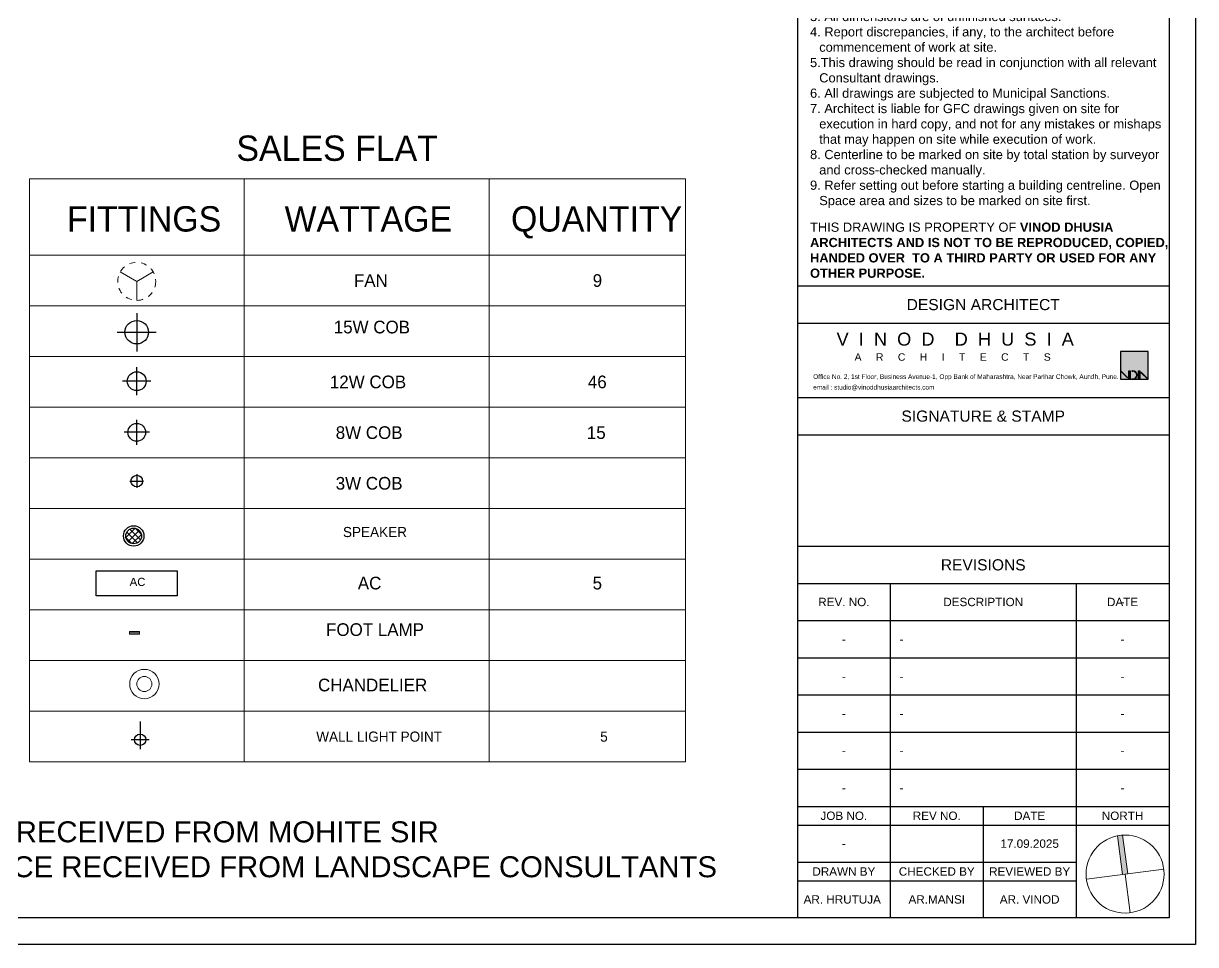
# Model space of a CAD drawing. Header units: metres. Extents: x 494 to 1845, y -666 to 1061.
# Drawn here: x 1537.12 to 1557.11, y 183.02 to 198.72 of the extents above; entities that cross this region are included whole.
import ezdxf
from ezdxf.enums import TextEntityAlignment as Align

# ---------------------------------------------------------------- set-up
doc = ezdxf.new("R2010")
doc.units = ezdxf.units.M
doc.header["$MEASUREMENT"] = 0
doc.linetypes.add('141011 - Typical Flr Plans -1 - 1.5 & 1-2 BHK_ Kolshet Namrata1$0$HIDDEN', pattern=[0.375, 0.25, -0.125])
doc.layers.add('.', color=7, linetype='Continuous', lineweight=5)
doc.layers.add('elec block', color=14, linetype='Continuous', lineweight=9)
for name, color, linetype in [('SHEET', 7, 'Continuous'), ('TEXT', 7, 'Continuous'), ('VDA_ELECTRICAL FIXTURES', 7, 'Continuous')]:
    doc.layers.add(name, color=color, linetype=linetype)
doc.styles.add('NAME PLATE', font='arial.ttf')
doc.styles.get("Standard").update_dxf_attribs({"font": 'arial.ttf'})

# ---------------------------------------------------------------- blocks, each defined once
blk = doc.blocks.new('VDA LOGO')
at = {"layer": 'SHEET'}
blk.add_hatch(color=8, dxfattribs=at).paths.add_polyline_path([(-0.6, -0.6), (0, -0.6), (0, 0), (-0.6, 0)])
at = {"layer": 'SHEET', "true_color": 0xfffffe}
h = blk.add_hatch(color=7, dxfattribs=at)
h.dxf.hatch_style = 1
h.paths.add_polyline_path([(-0.6, -0.418), (-0.448, -0.57), (-0.448, -0.559), (-0.589, -0.418)])
h.paths.add_polyline_path([(-0.152, -0.459), (-0.011, -0.6), (0, -0.6), (-0.152, -0.448)])
h = blk.add_hatch(color=7, dxfattribs=at)
h.dxf.hatch_style = 1
h.paths.add_polyline_path([(-0.418, -0.6), (-0.418, -0.418), (-0.387, -0.418), (-0.387, -0.6)])
h = blk.add_hatch(color=7, dxfattribs=at)
h.dxf.hatch_style = 1
h.paths.add_polyline_path([(-0.357, -0.592), (-0.357, -0.6), (-0.334, -0.6, 1), (-0.334, -0.418), (-0.357, -0.418), (-0.357, -0.425), (-0.334, -0.425, -1), (-0.334, -0.592)])
h = blk.add_hatch(color=7, dxfattribs=at)
h.dxf.hatch_style = 1
h.paths.add_polyline_path([(-0.213, -0.6), (-0.213, -0.418), (-0.182, -0.418), (-0.182, -0.6)])
at = {"layer": 'SHEET', "color": 7, "true_color": 0xfffffe}
for p, q in [((-0.357, -0.418), (-0.357, -0.425)), ((-0.357, -0.418), (-0.334, -0.418)), ((-0.357, -0.425), (-0.334, -0.425)), ((-0.357, -0.592), (-0.357, -0.6)), ((-0.357, -0.592), (-0.334, -0.592)), ((-0.357, -0.6), (-0.334, -0.6))]:
    blk.add_line(p, q, dxfattribs=at)
at = {"layer": 'SHEET', "color": 8}
blk.add_lwpolyline([(-0.6, -0.6), (0, -0.6), (0, 0), (-0.6, 0)], close=True, dxfattribs=at)
at = {"layer": 'SHEET', "color": 7, "true_color": 0xfffffe}
for points in [[(-0.6, -0.418), (-0.589, -0.418), (-0.448, -0.559), (-0.448, -0.57)], [(-0.418, -0.6), (-0.418, -0.418), (-0.387, -0.418), (-0.387, -0.6)], [(-0.213, -0.6), (-0.213, -0.418), (-0.182, -0.418), (-0.182, -0.6)], [(0, -0.6), (-0.011, -0.6), (-0.152, -0.459), (-0.152, -0.448)]]:
    blk.add_lwpolyline(points, close=True, dxfattribs=at)
for radius in [0.0911, 0.0835]:
    blk.add_arc((-0.334, -0.509), radius, 270, 90, dxfattribs=at)
blk = doc.blocks.new('zw$184D')
at = {"linetype": 'Continuous'}
h = blk.add_hatch(color=251, dxfattribs=at)
h.dxf.hatch_style = 1
h.paths.add_polyline_path([(2.594, 2.767), (5.183, 2.767, -0.03337), (5.183, 2.421), (2.594, 2.421), (2.594, 2.594)])
at = {"color": 8, "linetype": 'Continuous'}
for p, q in [((2.594, 0), (2.594, 5.189)), ((2.594, 2.594), (0, 2.594))]:
    blk.add_line(p, q, dxfattribs=at)
at = {"color": 251, "linetype": 'Continuous'}
for p, q in [((2.594, 2.421), (2.594, 2.767)), ((2.594, 2.767), (5.183, 2.767)), ((5.183, 2.421), (2.594, 2.421))]:
    blk.add_line(p, q, dxfattribs=at)
at = {"linetype": 'Continuous'}
blk.add_circle((2.594, 2.594), 2.594, dxfattribs=at)
blk = doc.blocks.new('sadfsdf')
at = {"layer": 'SHEET'}
for p, q in [((88.152, 52.411), (88.152, 0.453)), ((88.152, 11.225), (94.488, 11.225)), ((88.152, 10.591), (94.488, 10.591)), ((88.152, 9.324), (94.488, 9.324)), ((88.152, 8.69), (94.488, 8.69)), ((88.152, 6.789), (94.488, 6.789)), ((88.152, 6.155), (94.488, 6.155)), ((89.736, 6.155), (89.736, 0.453)), ((92.904, 6.155), (92.904, 0.453)), ((88.152, 5.522), (94.488, 5.522)), ((88.152, 4.888), (94.488, 4.888)), ((88.152, 4.254), (94.488, 4.254)), ((88.152, 3.621), (94.488, 3.621)), ((88.152, 2.987), (94.488, 2.987)), ((88.152, 2.354), (94.488, 2.354)), ((91.32, 2.354), (91.32, 0.453)), ((88.152, 2.037), (94.488, 2.037)), ((88.152, 1.403), (92.904, 1.403)), ((88.152, 1.086), (92.904, 1.086))]:
    blk.add_line(p, q, dxfattribs=at)
for points in [[(94.941, 52.864), (94.941, 0), (0, 0), (0, 52.864)], [(94.488, 52.411), (94.488, 0.453), (0.453, 0.453), (0.453, 52.411)]]:
    blk.add_lwpolyline(points, close=True, dxfattribs=at)
at = {"layer": '.', "xscale": 0.2564595156274131, "yscale": 0.2564595156274131, "zscale": 0.2564595156274131, "rotation": 97.42235067934384}
blk.add_blockref('zw$184D', (94.485, 0.628), dxfattribs=at)
at = {"color": 2, "xscale": 0.792054078644166, "yscale": 0.792054078644166, "zscale": 0.792054078644166, "rotation": 359.9999999999479}
blk.add_blockref('VDA LOGO', (94.135, 10.109), dxfattribs=at)
at = {"layer": 'SHEET', "style": 'NAME PLATE'}
for s, height, p in [('DESIGN ARCHITECT', 0.19009, (91.32, 10.908)), (' V  I  N  O  D    D  H  U  S  I  A', 0.22178, (90.799, 10.319)), ('A     R     C     H     I     T     E     C     T     S', 0.12673, (90.799, 10.014)), ('SIGNATURE & STAMP', 0.19009, (91.32, 9.007)), ('REVISIONS', 0.1901, (91.32, 6.472)), ('REV. NO.', 0.1426, (88.944, 5.839)), ('DESCRIPTION', 0.14257, (91.32, 5.839)), ('DATE', 0.1426, (93.696, 5.839)), ('-', 0.143, (93.696, 5.839)), ('-', 0.143, (88.944, 5.205)), ('-', 0.143, (93.696, 5.205)), ('-', 0.143, (88.944, 4.571)), ('-', 0.143, (93.696, 4.571)), ('-', 0.143, (88.944, 3.938)), ('-', 0.143, (93.696, 3.938)), ('-', 0.143, (88.944, 3.304)), ('-', 0.143, (93.696, 3.304)), ('-', 0.143, (88.944, 2.67)), ('-', 0.143, (93.696, 2.67)), ('JOB NO.', 0.1426, (88.944, 2.195)), ('REV NO.', 0.1426, (90.528, 2.195)), ('DATE', 0.1426, (92.112, 2.195)), ('NORTH', 0.1426, (93.696, 2.195)), ('-', 0.143, (88.944, 1.72)), ('17.09.2025', 0.1426, (92.112, 1.72)), ('DRAWN BY', 0.1426, (88.944, 1.245)), ('CHECKED BY', 0.1426, (90.528, 1.245)), ('REVIEWED BY', 0.14257, (92.112, 1.245)), ('AR. HRUTUJA ', 0.14257, (88.944, 0.769)), ('AR.MANSI', 0.1426, (90.528, 0.769)), ('AR. VINOD', 0.1426, (92.112, 0.769))]:
    blk.add_text(s, height=height, dxfattribs=at).set_placement(p, align=Align.MIDDLE_CENTER)
for s, height, p in [('Office No. 2, 1st Floor, Business Avenue-1, Opp Bank of Maharashtra, Near Parihar Chowk, Aundh, Pune.', 0.079205, (88.421, 9.64)), ('email : studio@vinoddhusiaarchitects.com', 0.07921, (88.421, 9.459))]:
    blk.add_text(s, height=height, dxfattribs=at).set_placement(p)
for p in [(89.894, 5.205), (89.894, 4.571), (89.894, 3.938), (89.894, 3.304), (89.894, 2.67)]:
    blk.add_text('-', height=0.143, dxfattribs=at).set_placement(p, align=Align.MIDDLE_LEFT)
for s, insert, char_height, width, attachment_point in [('\\pi-0.156827,l0.156827;1. All dimensions are in meters unless otherwise specified. Do not scale the drawings. \\P\\pi0,l0;2. Only written dimensions to be followed.\\P\\pi0,l0;3. All dimensions are of unfinished surfaces. \\P\\pi-0.156827,l0.156827;4. Report discrepancies, if any, to the architect before commencement of work at site.\\P\\pi-0.156827,l0.156827;5.This drawing should be read in conjunction with all relevant  Consultant drawings.\\P\\pi-0.156827,l0.156827;6. All drawings are subjected to Municipal Sanctions.\\P\\pi-0.156827,l0.156827;7. Architect is liable for GFC drawings given on site for execution in hard copy, and not for any mistakes or mishaps that may happen on site while execution of work.\\P\\pi-0.156827,l0.156827;8. Centerline to be marked on site by total station by surveyor and cross-checked manually.\\P\\pi-0.156827,l0.156827;9. Refer setting out before starting a building centreline. Open Space area and sizes to be marked on site first. ', (88.367, 16.681), 0.156827, 6.09882, 1), ('THIS DRAWING IS PROPERTY OF \\fArial|b1|i0|c0|p34;VINOD DHUSIA ARCHITECTS AND IS NOT TO BE REPRODUCED, COPIED, HANDED OVER  TO A THIRD PARTY OR USED FOR ANY OTHER PURPOSE.', (88.367, 11.834), 0.156827, 6.09882, 4), ('NOTE:\\P- COLUMNS POSITIONS AND SIZES ARE AS RECEIVED FROM MOHITE SIR  \\P- LANDSCAPE WILL BE INCORPORATED ONCE RECEIVED FROM LANDSCAPE CONSULTANTS', (64.284, 2.696), 0.35739, 25.16747, 1)]:
    blk.add_mtext(s, dxfattribs=dict(at, insert=insert, char_height=char_height, width=width, attachment_point=attachment_point))
blk = doc.blocks.new('ATHATJ')
at = {"layer": 'elec block', "color": 68, "true_color": 0x394d00}
for q in [(8244.945, -3510.785, 0), (8245.725, -3510.785, 0), (8245.335, -3511.46, 0)]:
    blk.add_line((8245.335, -3511.01, 0), q, dxfattribs=at)
at = {"layer": 'elec block', "color": 68, "linetype": '141011 - Typical Flr Plans -1 - 1.5 & 1-2 BHK_ Kolshet Namrata1$0$HIDDEN', "ltscale": 0.15, "true_color": 0x394d00}
blk.add_circle((8245.335, -3511.01, 0), 0.45, dxfattribs=at)
blk = doc.blocks.new('SRYSY')
at = {"layer": 'VDA_ELECTRICAL FIXTURES', "color": 4, "ltscale": 0.1}
for p, q in [((8246.823, -3509.96), (8246.823, -3510.093)), ((8246.755, -3510.027), (8246.891, -3510.027))]:
    blk.add_line(p, q, dxfattribs=at)
blk.add_circle((8246.823, -3510.027), 0.057, dxfattribs=at)

msp = doc.modelspace()

# ---------------------------------------------------------------- hatches: boundary and pattern name
at = {"layer": 'VDA_ELECTRICAL FIXTURES'}
h = msp.add_hatch(dxfattribs=at)
h.set_pattern_fill('ANSI37', color=4, scale=0.6)
h.set_pattern_definition([(45, (1538.86794, 189.848894), (-0.053033, 0.053033), []), (135, (1538.86794, 189.848894), (-0.053033, -0.053033), [])])
h.paths.add_polyline_path([(1539.1358, 189.9828, 1), (1538.8679, 189.9828, 1)])

# ---------------------------------------------------------------- linework, layer by layer
at = {"lineweight": 0}
for p, q in [((1537.2228, 186.1307, -1.6788), (1537.2228, 196.0667, -1.6788)), ((1537.2228, 196.0667, -1.6788), (1548.4107, 196.0667, -1.6788)), ((1540.8854, 196.0667, -1.6788), (1540.8854, 186.1307, -4.5389)), ((1545.0612, 196.0667, -1.6788), (1545.0612, 186.1307, -1.6788)), ((1548.4107, 196.0667, -1.6788), (1548.4107, 186.1307, -4.5389)), ((1537.2228, 194.7707, -1.6788), (1548.4107, 194.7707, -1.6788)), ((1537.2228, 193.9067, -1.6788), (1548.4107, 193.9067, -1.6788)), ((1537.2228, 193.0427, -1.6788), (1548.4107, 193.0427, -1.6788)), ((1537.2228, 192.1787, -1.6788), (1548.4107, 192.1787, -1.6788)), ((1537.2228, 191.3147, -1.6788), (1548.4107, 191.3147, -1.6788)), ((1537.2228, 190.4507, -1.6788), (1548.4107, 190.4507, -1.6788)), ((1537.2228, 189.5867, -1.6788), (1548.4107, 189.5867, -1.6788)), ((1537.2228, 188.7227), (1548.4107, 188.7227)), ((1537.2228, 187.8587, 1.6788), (1548.4107, 187.8587, 1.6788)), ((1537.2228, 186.9947, 3.3576), (1548.4107, 186.9947, 3.3576)), ((1537.2228, 186.1307, 3.3576), (1548.4107, 186.1307, 3.3576))]:
    msp.add_line(p, q, dxfattribs=at)
at = {"layer": 'VDA_ELECTRICAL FIXTURES', "color": 1}
for p, q in [((1539.0541, 193.7821, -0.8394), (1539.0541, 193.1277, -0.8394)), ((1538.7215, 193.4549, -0.8394), (1539.3867, 193.4549, -0.8394))]:
    msp.add_line(p, q, dxfattribs=at)
at = {"layer": 'VDA_ELECTRICAL FIXTURES', "color": 5, "ltscale": 0.1}
for p, q in [((1539.0541, 192.3828, -0.8394), (1539.0541, 192.8582, -0.8394)), ((1539.2944, 192.6205, -0.8394), (1538.8138, 192.6205, -0.8394))]:
    msp.add_line(p, q, dxfattribs=at)
at = {"layer": 'VDA_ELECTRICAL FIXTURES', "color": 6, "ltscale": 0.1}
for p, q in [((1539.0541, 191.5348, -0.8394), (1539.0541, 191.9627, -0.8394)), ((1539.2704, 191.7488, -0.8394), (1538.8378, 191.7488, -0.8394))]:
    msp.add_line(p, q, dxfattribs=at)
at = {"layer": 'VDA_ELECTRICAL FIXTURES', "color": 3, "lineweight": 0}
msp.add_line((1538.9287, 188.3329), (1539.1033, 188.3329), dxfattribs=at)
at = {"layer": 'VDA_ELECTRICAL FIXTURES', "color": 6}
for p, q in [((1539.1124, 186.8176), (1539.1124, 186.3506)), ((1539.2653, 186.5095), (1538.9594, 186.5095))]:
    msp.add_line(p, q, dxfattribs=at)
at = {"layer": 'VDA_ELECTRICAL FIXTURES', "color": 1, "elevation": -0.8394}
msp.add_lwpolyline([(1538.3649, 189.3907), (1539.7417, 189.3907), (1539.7417, 188.9601), (1538.3649, 188.9601)], close=True, dxfattribs=at)
at = {"layer": 'VDA_ELECTRICAL FIXTURES', "color": 3, "lineweight": 0}
msp.add_lwpolyline([(1538.9287, 188.3094), (1539.1033, 188.3094), (1539.1033, 188.3565), (1538.9287, 188.3565)], close=True, dxfattribs=at)
at = {"layer": 'VDA_ELECTRICAL FIXTURES', "color": 1}
msp.add_circle((1539.0541, 193.4549, -0.8394), 0.2004, dxfattribs=at)
at = {"layer": 'VDA_ELECTRICAL FIXTURES', "color": 5, "ltscale": 0.1}
msp.add_circle((1539.0542, 192.6205, -0.8394), 0.1606, dxfattribs=at)
at = {"layer": 'VDA_ELECTRICAL FIXTURES', "color": 6, "ltscale": 0.1}
msp.add_circle((1539.0541, 191.7488, -0.8394), 0.1511, dxfattribs=at)
at = {"layer": 'VDA_ELECTRICAL FIXTURES', "color": 4}
for radius in [0.1739, 0.1339]:
    msp.add_circle((1539.0019, 189.9828, -1.6788), radius, dxfattribs=at)
at = {"layer": 'VDA_ELECTRICAL FIXTURES', "color": 6, "lineweight": 0}
for radius in [0.25, 0.129]:
    msp.add_circle((1539.1839, 187.4592), radius, dxfattribs=at)
at = {"layer": 'VDA_ELECTRICAL FIXTURES', "color": 6}
msp.add_circle((1539.1124, 186.5095), 0.0967, dxfattribs=at)

# ---------------------------------------------------------------- block references
msp.add_blockref('sadfsdf', (1462.167, 183.0184))
at = {"layer": 'VDA_ELECTRICAL FIXTURES'}
for name, p, xscale, yscale, zscale in [('ATHATJ', (-4397.5871, 2722.2487, -0.8394), 0.72, 0.72, 0.72), ('SRYSY', (-12711.4557, 6256.2445, -0.8394), 1.728, 1.728, 1.728)]:
    msp.add_blockref(name, p, dxfattribs=dict(at, xscale=xscale, yscale=yscale, zscale=zscale))

# ---------------------------------------------------------------- texts
at = {"layer": 'TEXT', "color": 0, "attachment_point": 1}
for s, insert, char_height, width in [('\\pi1.87242;{\\fCentury Gothic|b0|i0|c0|p34;SALES FLAT}', (1538.8815, 196.808), 0.432, 6.824348), ('\\pi2.23291;{\\fCentury Gothic|b0|i0|c0|p34;FITTINGS}', (1535.6309, 195.603, -1.6788), 0.432, 6.824348), ('\\pi1.99591;{\\fCentury Gothic|b0|i0|c0|p34;WATTAGE}', (1539.5791, 195.603, -1.6788), 0.432, 6.824348), ('\\pi1.99841;{\\fCentury Gothic|b0|i0|c0|p34;QUANTITY}', (1543.4369, 195.603, -1.6788), 0.432, 6.824348), ('\\pi3.00890;{\\fCentury Gothic|b0|i0|c0|p34;FAN}', (1539.748, 194.4442, -1.6788), 0.216, 6.608528), ('\\pi3.22306;{\\fCentury Gothic|b0|i0|c0|p34;9}', (1543.6058, 194.4442, -1.6788), 0.216, 6.608528), ('{\\fCentury Gothic|b0|i0|c0|p34;15W COB}', (1542.4133, 193.6511), 0.216, 1.388358), ('\\pi2.59922;{\\fCentury Gothic|b0|i0|c0|p34;12W COB}', (1539.748, 192.7162, 1.6788), 0.216, 6.608528), ('\\pi3.14039;{\\fCentury Gothic|b0|i0|c0|p34;46}', (1543.6058, 192.7162, 1.6788), 0.216, 6.608528), ('\\pi2.69885;{\\fCentury Gothic|b0|i0|c0|p34;8W COB}', (1539.748, 191.8522, 1.6788), 0.216, 6.608528), ('\\pi3.12284;{\\fCentury Gothic|b0|i0|c0|p34;15}', (1543.6058, 191.8522, 1.6788), 0.216, 6.608528), ('\\pi2.69863;{\\fCentury Gothic|b0|i0|c0|p34;3W COB}', (1539.748, 190.9882, 1.6788), 0.216, 6.608528), ('\\pi2.15544;{\\fCentury Gothic|b0|i0|c0|p34;SPEAKER}', (1540.4144, 190.1362, 9.4011), 0.1728, 5.286822), ('\\pi3.07571;{\\fCentury Gothic|b0|i0|c0|p34;AC}', (1539.748, 189.2872, 13.4302), 0.216, 6.608528), ('\\pi3.22145;{\\fCentury Gothic|b0|i0|c0|p34;5}', (1543.6058, 189.2872, 13.4302), 0.216, 6.608528), ('\\pi2.45179;{\\fCentury Gothic|b0|i0|c0|p34;FOOT LAMP}', (1539.8308, 188.4944, 13.4302), 0.216, 6.608528), ('\\pi2.38931;{\\fCentury Gothic|b0|i0|c0|p34;CHANDELIER}', (1539.7563, 187.5501, 13.4302), 0.216, 6.608528), ('\\pi1.59334;{\\fCentury Gothic|b0|i0|c0|p34;WALL LIGHT POINT }', (1540.5215, 186.6486, 3.0218), 0.1728, 5.286822), ('\\pi2.57716;{\\fCentury Gothic|b0|i0|c0|p34;5}', (1544.3792, 186.6486, 3.0218), 0.1728, 5.286822)]:
    msp.add_mtext(s, dxfattribs=dict(at, insert=insert, char_height=char_height, width=width))
at = {"layer": 'VDA_ELECTRICAL FIXTURES', "extrusion": (-0.000127556, -1.52776e-05, 1), "insert": (1539.0679, 189.2686, -0.8394), "char_height": 0.13883, "width": 4.1264, "attachment_point": 2, "text_direction": (1, 0, 0.000128)}
msp.add_mtext('AC', dxfattribs=at)

doc.saveas('drawing.dxf')
